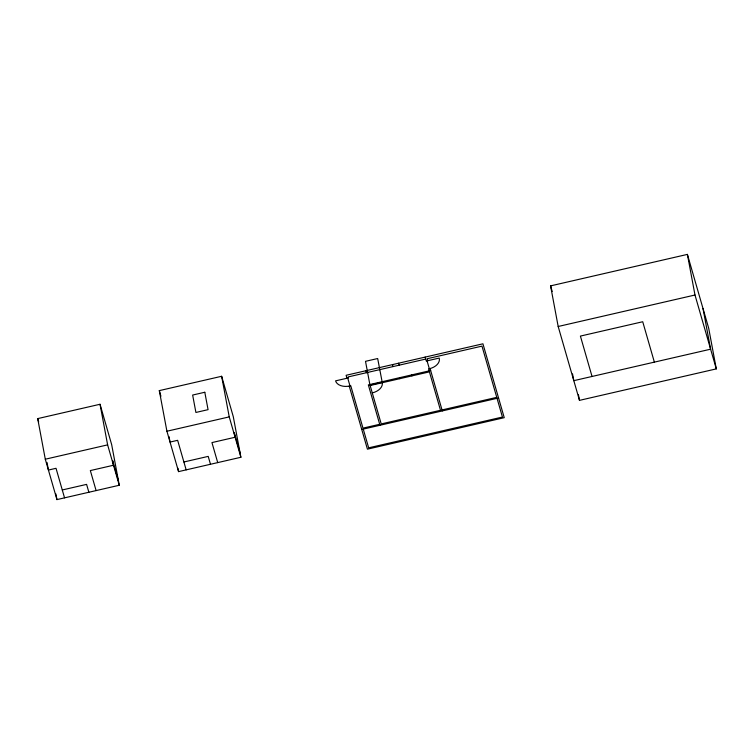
<?xml version="1.0" encoding="UTF-8"?>
<svg xmlns="http://www.w3.org/2000/svg" width="754" height="754" viewBox="0 0 754 754"><rect width="100%" height="100%" fill="white"/><g stroke="black" fill="none" stroke-linecap="round" stroke-linejoin="round"><path stroke-width="1.13" d="M550.58 285.879L687.394 254.4L708.703 328.273L716.3 368.885L579.487 400.365L558.177 326.491L550.58 285.879L552.201 291.525M37.7 418.611L100.028 404.267L111.677 444.653L119.273 485.256L56.946 499.6L45.297 459.214L37.7 418.611L38.671 421.976M159.311 390.619L221.638 376.284L233.288 416.67L240.884 457.273L178.557 471.618L166.917 431.231L159.311 390.619L160.932 396.227M558.177 326.491L694.99 295.012L716.3 368.885M425.727 359.064L348.207 376.906L348.489 377.895L335.568 380.864A12.498 8.181 -10.6 0 0 349.997 385.944L347.726 378.065M45.297 459.214L107.624 444.869L119.273 485.256M166.917 431.231L229.235 416.887L240.884 457.273M430.657 370.534L368.338 384.879L379.978 425.265M369.997 385.021L382.155 382.221A12.498 8.181 -10.6 0 1 372.269 392.9M370.139 385.52L429.422 371.873L440.506 410.289L381.222 423.927L369.856 384.531L365.511 361.326L377.669 358.527L382.297 382.721M62.28 489.968L86.597 484.379L88.868 492.258M183.891 461.985L208.208 456.387L210.489 464.266M379.696 424.285L362.976 428.131L350.761 385.775L349.243 386.123L367.424 449.167L504.238 417.678L482.928 343.805L346.114 375.285L346.972 378.244M442.023 409.94L496.754 397.349L481.976 346.124L427.254 358.716L427.82 360.685M361.741 429.46L498.554 397.98M654.368 362.127L642.728 321.741L580.401 336.086L592.041 376.472M497.037 398.329L502.437 417.047L368.659 447.829L363.258 429.111M442.306 410.921L430.091 368.565L428.574 368.923L429.139 370.893M427.056 360.864L429.337 368.744A12.498 8.181 -10.6 0 0 439.224 358.065L426.302 361.034L425.162 357.094M411.656 374.908L411.938 375.897M398.564 363.221L399.13 365.19M399.497 377.707L399.78 378.697M392.476 364.616L393.051 366.585M365.878 370.742L366.444 372.712M240.017 452.636L234.249 432.617L235.116 437.254L211.949 442.589L217.718 462.607M186.163 469.865L177.642 440.317L170.036 442.07L169.019 436.623M118.406 480.618L112.629 460.6L113.505 465.246L90.339 470.571L96.107 490.59M64.552 497.847L56.022 468.3L48.426 470.053L47.002 462.438M703.02 308.575L710.617 349.187L573.803 380.666L572.54 373.899M687.394 254.4L694.99 295.012M578.431 394.728L579.487 400.365M221.638 376.284L229.235 416.887M177.925 468.234L178.557 471.618M100.028 404.267L107.624 444.869M55.89 493.964L56.946 499.6M204.805 392.259L192.647 395.049L195.908 412.457L208.066 409.658L204.805 392.259"/></g></svg>
